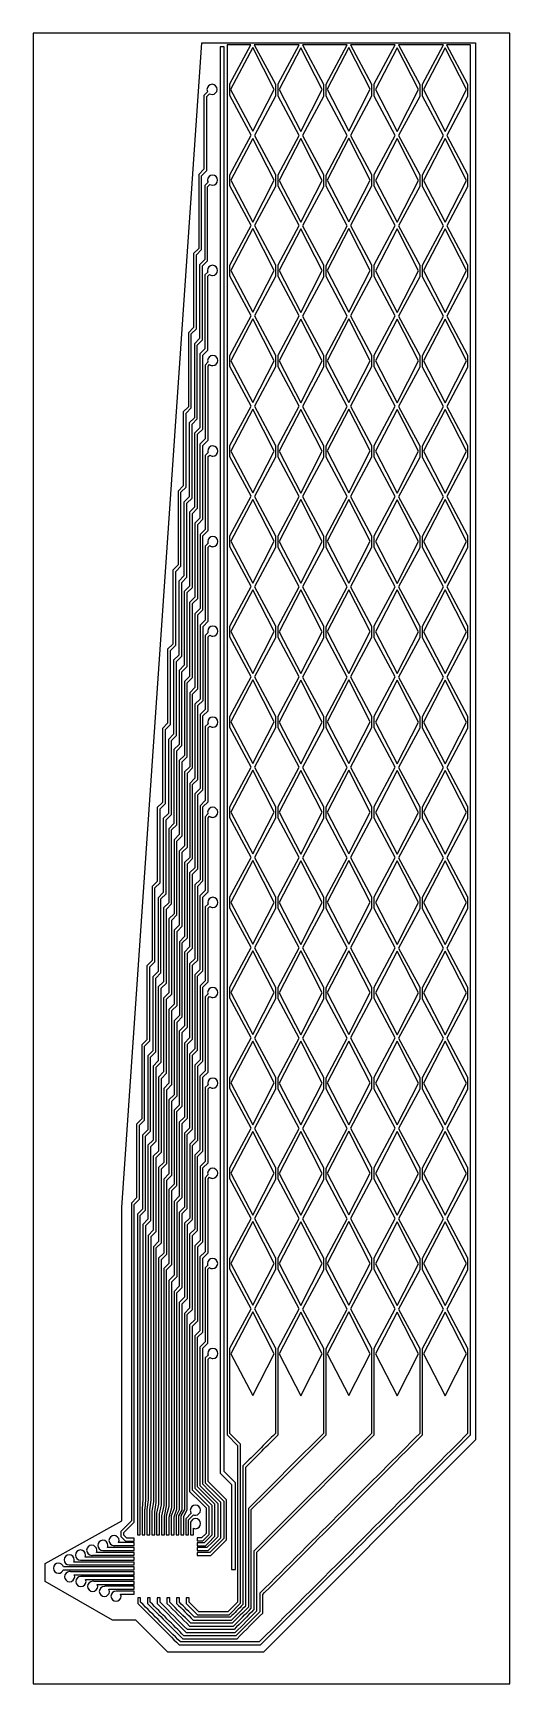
# Model space of a CAD drawing. Extents: x 1 to 14, y 33 to 78.
import ezdxf

# ---------------------------------------------------------------- set-up
doc = ezdxf.new("R2010")
doc.units = 0
doc.layers.add('Layer_1', color=7, linetype='CONTINUOUS')

msp = doc.modelspace()

# ---------------------------------------------------------------- linework, layer by layer
at = {"layer": 'Layer_1', "color": 7}
for points in [[(1.000023, 78.004808), (1.000023, 33.001999), (14.000868, 33.001999), (14.000868, 78.004808), (1.000023, 78.004808)], [(5.605543, 77.734088), (13.065517, 77.734088), (13.065517, 39.652685), (7.285647, 33.872815), (4.670602, 33.872815), (3.802931, 34.740486), (3.164415, 34.740486), (1.335278, 35.796566), (1.335278, 36.286597), (3.422146, 37.450419), (3.422146, 45.991906), (5.605543, 77.734088)], [(6.289863, 77.68555), (6.289863, 76.622496), (6.290956, 76.620445), (6.290956, 76.283412), (6.289863, 76.281361), (6.289863, 74.157304), (6.290956, 74.155253), (6.290956, 73.822869), (6.289863, 73.820818), (6.289863, 71.696897), (6.290956, 71.694847), (6.290956, 71.362189), (6.289863, 71.360139), (6.289863, 69.236081), (6.290956, 69.23403), (6.290956, 68.901509), (6.289863, 68.899459), (6.289863, 66.775401), (6.290956, 66.77335), (6.290956, 66.440966), (6.289863, 66.438915), (6.289863, 64.314858), (6.290956, 64.312807), (6.290956, 63.980286), (6.289863, 63.978098), (6.289863, 61.854041), (6.290956, 61.85199), (6.290956, 61.519606), (6.289863, 61.517556), (6.289863, 59.393498), (6.290956, 59.391447), (6.290956, 59.058926), (6.289863, 59.056876), (6.289863, 56.932818), (6.290956, 56.930767), (6.290956, 56.598657), (6.289863, 56.596606), (6.289863, 54.472549), (6.290956, 54.470498), (6.290956, 54.13784), (6.289863, 54.135789), (6.289863, 52.011732), (6.290956, 52.009544), (6.290956, 51.679758), (6.289863, 51.677707), (6.289863, 49.55365), (6.290956, 49.551462), (6.290956, 49.216481), (6.289863, 49.21443), (6.289863, 47.090372), (6.290956, 47.088184), (6.290956, 46.755664), (6.289863, 46.753613), (6.289863, 44.629556), (6.290956, 44.627368), (6.290956, 44.294984), (6.289863, 44.292933), (6.289863, 42.168876), (6.290956, 42.166688), (6.290956, 39.792693), (6.290956, 39.792009), (6.29164, 39.792009), (6.57822, 39.505429), (6.57822, 35.233524), (6.312559, 34.968), (5.519678, 34.968), (5.255795, 35.23202), (5.255795, 35.350562), (5.176356, 35.350562), (5.176356, 35.199069), (5.486727, 34.888698), (6.347698, 34.888698), (6.347698, 34.890749), (6.657522, 35.200572), (6.657522, 39.538381), (6.364926, 39.830977), (6.364926, 42.152058), (6.942325, 43.230836), (6.364926, 44.309477), (6.364926, 44.612601), (6.942325, 45.691379), (6.364926, 46.77002), (6.364926, 47.073281), (6.942325, 48.152059), (6.364926, 49.2307), (6.364926, 49.536422), (6.942325, 50.6152), (6.364926, 51.693841), (6.364926, 51.994368), (6.942325, 53.073145), (6.364926, 54.151787), (6.364926, 54.455184), (6.942325, 55.533962), (6.364926, 56.612603), (6.364926, 56.915727), (6.942325, 57.994505), (6.364926, 59.073146), (6.364926, 59.376407), (6.942325, 60.455185), (6.364926, 61.533826), (6.364926, 61.837087), (6.942325, 62.915865), (6.364926, 63.994506), (6.364926, 64.297767), (6.942325, 65.376545), (6.364926, 66.455186), (6.364926, 66.75831), (6.942325, 67.837088), (6.364926, 68.915729), (6.364926, 69.21899), (6.942325, 70.297768), (6.364926, 71.376409), (6.364926, 71.67967), (6.942325, 72.758448), (6.364926, 73.837089), (6.364926, 74.140213), (6.942325, 75.218991), (6.364926, 76.297632), (6.364926, 76.616206), (6.937266, 77.68555), (6.289863, 77.68555)], [(6.105418, 77.632637), (6.105418, 38.749055), (6.41278, 38.441691), (6.41278, 36.125669), (6.518607, 36.125669), (6.518607, 38.485581), (6.211244, 38.79308), (6.211244, 77.632637), (6.105418, 77.632637)], [(6.988949, 77.610077), (6.387076, 76.469635), (6.988949, 75.329193), (7.569903, 76.469635), (6.988949, 77.610077)], [(8.301393, 77.605154), (7.710185, 76.464713), (8.301393, 75.324134), (8.882347, 76.464713), (8.301393, 77.605154)], [(9.607959, 77.611307), (9.01675, 76.470865), (9.607959, 75.330423), (10.188913, 76.470865), (9.607959, 77.611307)], [(10.922318, 77.60365), (10.331109, 76.463209), (10.922318, 75.322767), (11.503272, 76.463209), (10.922318, 77.60365)], [(12.232712, 77.604881), (11.641366, 76.464439), (12.232712, 75.323997), (12.813666, 76.464439), (12.232712, 77.604881)], [(5.880501, 76.606362)], [(6.991273, 75.1334), (6.389263, 73.992958), (6.991273, 72.852516), (7.572227, 73.992958), (6.991273, 75.1334)], [(8.303581, 75.128341), (7.712372, 73.987899), (8.303581, 72.847457), (8.884535, 73.987899), (8.303581, 75.128341)], [(9.610147, 75.134767), (9.018938, 73.994325), (9.610147, 72.853883), (10.191237, 73.994325), (9.610147, 75.134767)], [(10.924642, 75.126837), (10.333434, 73.986395), (10.924642, 72.845953), (11.505596, 73.986395), (10.924642, 75.126837)], [(12.234899, 75.128204), (11.64369, 73.987762), (12.234899, 72.847184), (12.815853, 73.987762), (12.234899, 75.128204)], [(5.894584, 74.133924)], [(6.991273, 72.67272), (6.389263, 71.532278), (6.991273, 70.391836), (7.572227, 71.532278), (6.991273, 72.67272)], [(8.303581, 72.667661), (7.712372, 71.527219), (8.303581, 70.386777), (8.884535, 71.527219), (8.303581, 72.667661)], [(9.610147, 72.674224), (9.018938, 71.533782), (9.610147, 70.39334), (10.191237, 71.533782), (9.610147, 72.674224)], [(10.924642, 72.666157), (10.333434, 71.525715), (10.924642, 70.385274), (11.505596, 71.525715), (10.924642, 72.666157)], [(12.234899, 72.667524), (11.64369, 71.527082), (12.234899, 70.386504), (12.815853, 71.527082), (12.234899, 72.667524)], [(6.991273, 70.212177), (6.389263, 69.071735), (6.991273, 67.931293), (7.572227, 69.071735), (6.991273, 70.212177)], [(8.303581, 70.206981), (7.712372, 69.066539), (8.303581, 67.926097), (8.884535, 69.066539), (8.303581, 70.206981)], [(9.610147, 70.213544), (9.018938, 69.073102), (9.610147, 67.93266), (10.191237, 69.073102), (9.610147, 70.213544)], [(10.924642, 70.205477), (10.333434, 69.065035), (10.924642, 67.924593), (11.505596, 69.065035), (10.924642, 70.205477)], [(12.234899, 70.206844), (11.64369, 69.066402), (12.234899, 67.925824), (12.815853, 69.066402), (12.234899, 70.206844)], [(5.898139, 69.214068)], [(6.991273, 67.75136), (6.389263, 66.610918), (6.991273, 65.470476), (7.572227, 66.610918), (6.991273, 67.75136)], [(8.303581, 67.746301), (7.712372, 66.605859), (8.303581, 65.465418), (8.884535, 66.605859), (8.303581, 67.746301)], [(9.610147, 67.752727), (9.018938, 66.612285), (9.610147, 65.471844), (10.191237, 66.612285), (9.610147, 67.752727)], [(10.924642, 67.74466), (10.333434, 66.604219), (10.924642, 65.463777), (11.505596, 66.604219), (10.924642, 67.74466)], [(12.234899, 67.746165), (11.64369, 66.605722), (12.234899, 65.465144), (12.815853, 66.605722), (12.234899, 67.746165)], [(6.991273, 65.29068), (6.389263, 64.150238), (6.991273, 63.009796), (7.572227, 64.150238), (6.991273, 65.29068)], [(8.303581, 65.285621), (7.712372, 64.145179), (8.303581, 63.004738), (8.884535, 64.145179), (8.303581, 65.285621)], [(9.610147, 65.292048), (9.018938, 64.151606), (9.610147, 63.011163), (10.191237, 64.151606), (9.610147, 65.292048)], [(10.924642, 65.284117), (10.333434, 64.143675), (10.924642, 63.003233), (11.505596, 64.143675), (10.924642, 65.284117)], [(12.234899, 65.285485), (11.64369, 64.145043), (12.234899, 63.004464), (12.815853, 64.145043), (12.234899, 65.285485)], [(6.991273, 62.83), (6.389263, 61.689559), (6.991273, 60.549116), (7.572227, 61.689559), (6.991273, 62.83)], [(8.303581, 62.824941), (7.712372, 61.684499), (8.303581, 60.544058), (8.884535, 61.684499), (8.303581, 62.824941)], [(9.610147, 62.831367), (9.018938, 61.690926), (9.610147, 60.550484), (10.191237, 61.690926), (9.610147, 62.831367)], [(10.924642, 62.823437), (10.333434, 61.682996), (10.924642, 60.542554), (11.505596, 61.682996), (10.924642, 62.823437)], [(12.234899, 62.824805), (11.64369, 61.684363), (12.234899, 60.543784), (12.815853, 61.684363), (12.234899, 62.824805)], [(5.899917, 61.840916)], [(6.991273, 60.36932), (6.389263, 59.228879), (6.991273, 58.088437), (7.572227, 59.228879), (6.991273, 60.36932)], [(8.303581, 60.364262), (7.712372, 59.223819), (8.303581, 58.083378), (8.884535, 59.223819), (8.303581, 60.364262)], [(9.610147, 60.370824), (9.018938, 59.230382), (9.610147, 58.089941), (10.191237, 59.230382), (9.610147, 60.370824)], [(10.924642, 60.362757), (10.333434, 59.222316), (10.924642, 58.081874), (11.505596, 59.222316), (10.924642, 60.362757)], [(12.234899, 60.364124), (11.64369, 59.223683), (12.234899, 58.083104), (12.815853, 59.223683), (12.234899, 60.364124)], [(6.991273, 57.908777), (6.389263, 56.768335), (6.991273, 55.627893), (7.572227, 56.768335), (6.991273, 57.908777)], [(8.303581, 57.903718), (7.712372, 56.763276), (8.303581, 55.622835), (8.884535, 56.763276), (8.303581, 57.903718)], [(9.610147, 57.910145), (9.018938, 56.769703), (9.610147, 55.629261), (10.191237, 56.769703), (9.610147, 57.910145)], [(10.924642, 57.902215), (10.333434, 56.761772), (10.924642, 55.62133), (11.505596, 56.761772), (10.924642, 57.902215)], [(12.234899, 57.903582), (11.64369, 56.76314), (12.234899, 55.622561), (12.815853, 56.76314), (12.234899, 57.903582)], [(5.898002, 56.901781)], [(6.991273, 55.448098), (6.389263, 54.307656), (6.991273, 53.167213), (7.572227, 54.307656), (6.991273, 55.448098)], [(8.303581, 55.443038), (7.712372, 54.302596), (8.303581, 53.162155), (8.884535, 54.302596), (8.303581, 55.443038)], [(9.610147, 55.449465), (9.018938, 54.309023), (9.610147, 53.168581), (10.191237, 54.309023), (9.610147, 55.449465)], [(10.924642, 55.441398), (10.333434, 54.300956), (10.924642, 53.160514), (11.505596, 54.300956), (10.924642, 55.441398)], [(12.234899, 55.442765), (11.64369, 54.302323), (12.234899, 53.161745), (12.815853, 54.302323), (12.234899, 55.442765)], [(5.90101, 54.445613)], [(6.991273, 52.987144), (6.389263, 51.846702), (6.991273, 50.706261), (7.572227, 51.846702), (6.991273, 52.987144)], [(8.303581, 52.982085), (7.712372, 51.841643), (8.303581, 50.701201), (8.884535, 51.841643), (8.303581, 52.982085)], [(9.610147, 52.988511), (9.018938, 51.848069), (9.610147, 50.707628), (10.191237, 51.848069), (9.610147, 52.988511)], [(10.924642, 52.980581), (10.333434, 51.840139), (10.924642, 50.699698), (11.505596, 51.840139), (10.924642, 52.980581)], [(12.234899, 52.981948), (11.64369, 51.841506), (12.234899, 50.700928), (12.815853, 51.841506), (12.234899, 52.981948)], [(5.897729, 51.989309)], [(6.991273, 50.527831), (6.389263, 49.387389), (6.991273, 48.246948), (7.572227, 49.387389), (6.991273, 50.527831)], [(8.303581, 50.522772), (7.712372, 49.382331), (8.303581, 48.241889), (8.884535, 49.382331), (8.303581, 50.522772)], [(9.610147, 50.527831), (9.018938, 49.387389), (9.610147, 48.246948), (10.191237, 49.387389), (9.610147, 50.527831)], [(10.924642, 50.520038), (10.333434, 49.379596), (10.924642, 48.239154), (11.505596, 49.379596), (10.924642, 50.520038)], [(12.234899, 50.522636), (11.64369, 49.382194), (12.234899, 48.241616), (12.815853, 49.382194), (12.234899, 50.522636)], [(6.991273, 48.065921), (6.389263, 46.925479), (6.991273, 45.785037), (7.572227, 46.925479), (6.991273, 48.065921)], [(8.303581, 48.060862), (7.712372, 46.92042), (8.303581, 45.779978), (8.884535, 46.92042), (8.303581, 48.060862)], [(9.610147, 48.067288), (9.018938, 46.926847), (9.610147, 45.786405), (10.191237, 46.926847), (9.610147, 48.067288)], [(10.924642, 48.059495), (10.333434, 46.919053), (10.924642, 45.778611), (11.505596, 46.919053), (10.924642, 48.059495)], [(12.234899, 48.060725), (11.64369, 46.920284), (12.234899, 45.779705), (12.815853, 46.920284), (12.234899, 48.060725)], [(6.991273, 45.605378), (6.389263, 44.464936), (6.991273, 43.324494), (7.572227, 44.464936), (6.991273, 45.605378)], [(8.303581, 45.600456), (7.712372, 44.460014), (8.303581, 43.319572), (8.884535, 44.460014), (8.303581, 45.600456)], [(9.610147, 45.606745), (9.018938, 44.466303), (9.610147, 43.325861), (10.191237, 44.466303), (9.610147, 45.606745)], [(10.924642, 45.598952), (10.333434, 44.45851), (10.924642, 43.318068), (11.505596, 44.45851), (10.924642, 45.598952)], [(12.234899, 45.600319), (11.64369, 44.45974), (12.234899, 43.319162), (12.815853, 44.45974), (12.234899, 45.600319)], [(6.991273, 43.144971), (6.389263, 42.004529), (6.991273, 40.864088), (7.572227, 42.004529), (6.991273, 43.144971)], [(8.303581, 43.139912), (7.712372, 41.999471), (8.303581, 40.859029), (8.884535, 41.999471), (8.303581, 43.139912)], [(9.610147, 43.146202), (9.018938, 42.00576), (9.610147, 40.865319), (10.191237, 42.00576), (9.610147, 43.146202)], [(10.924642, 43.138409), (10.333434, 41.997966), (10.924642, 40.857525), (11.505596, 41.997966), (10.924642, 43.138409)], [(12.234899, 43.139776), (11.64369, 41.999334), (12.234899, 40.858755), (12.815853, 41.999334), (12.234899, 43.139776)], [(5.902514, 42.150418)], [(5.425336, 37.8807)], [(5.428754, 37.51181)], [(2.901488, 36.919371)], [(3.207757, 37.048441)], [(1.987604, 36.524366)], [(2.293873, 36.654257)], [(2.600278, 36.784148)], [(1.693914, 36.295895)], [(1.997175, 36.065236)], [(2.306315, 35.93343)], [(2.625846, 35.801489)], [(3.262448, 35.53241)]]:
    msp.add_lwpolyline(points, close=True, dxfattribs=at)
for points in [[(7.031061, 77.68555), (7.030514, 77.684866), (7.606135, 76.60937), (7.606135, 76.28519), (7.033248, 75.214752), (7.606135, 74.144315), (7.606135, 73.824647), (7.033248, 72.754209), (7.606135, 71.683772), (7.606135, 71.363966), (7.033248, 70.293529), (7.606135, 69.223092), (7.606135, 68.903287), (7.033248, 67.83285), (7.606135, 66.762412), (7.606135, 66.442744), (7.033248, 65.372306), (7.606135, 64.301868), (7.606135, 63.982063), (7.033248, 62.911626), (7.606135, 61.841189), (7.606135, 61.521521), (7.033248, 60.451083), (7.606135, 59.380646), (7.606135, 59.060841), (7.033248, 57.990403), (7.606135, 56.919966), (7.606135, 56.600161), (7.033248, 55.529723), (7.606135, 54.459286), (7.606135, 54.139344), (7.033248, 53.068907), (7.606135, 51.998469), (7.606135, 51.680169), (7.033248, 50.609731), (7.606135, 49.539293), (7.606135, 49.218258), (7.033248, 48.14782), (7.606135, 47.077383), (7.606135, 46.757715), (7.033248, 45.687277), (7.606135, 44.61684), (7.606135, 44.297035), (7.033248, 43.226597), (7.606135, 42.15616), (7.606135, 39.830566)], [(7.680242, 39.792693), (7.680242, 39.79283), (7.680242, 42.154656), (8.253949, 43.226597), (7.680242, 44.298539), (7.680242, 44.615336), (8.253949, 45.687277), (7.680242, 46.759219), (7.680242, 47.075879), (8.253949, 48.14782), (7.680242, 49.219762), (7.680242, 49.537789), (8.253949, 50.609731), (7.680242, 51.681672), (7.680242, 51.996966), (8.253949, 53.068907), (7.680242, 54.140848), (7.680242, 54.457782), (8.253949, 55.529723), (7.680242, 56.601665), (7.680242, 56.918462), (8.253949, 57.990403), (7.680242, 59.062345), (7.680242, 59.379142), (8.254086, 60.451083), (7.680378, 61.523025), (7.680378, 61.839685), (8.254086, 62.911626), (7.680378, 63.983568), (7.680378, 64.300365), (8.254086, 65.372306), (7.680378, 66.444248), (7.680378, 66.760908), (8.254086, 67.83285), (7.680378, 68.904791), (7.680378, 69.221588), (8.254086, 70.293529), (7.680378, 71.365471), (7.680378, 71.682268), (8.254086, 72.754209), (7.680378, 73.826151), (7.680378, 74.142811), (8.254086, 75.214752), (7.680378, 76.286694), (7.680378, 76.617984), (8.251351, 77.684866), (8.250805, 77.68555), (7.031061, 77.68555), (7.031061, 77.68555)], [(8.345966, 77.68555), (8.343095, 77.679807), (8.915709, 76.609917), (8.915709, 76.274525), (8.34583, 75.209693), (8.915709, 74.144862), (8.915709, 73.813982), (8.34583, 72.74915), (8.915709, 71.684319), (8.915709, 71.353302), (8.34583, 70.28847), (8.915709, 69.223638), (8.915709, 68.892622), (8.34583, 67.82779), (8.915709, 66.762959), (8.915709, 66.432079), (8.34583, 65.367247), (8.915709, 64.302416), (8.915709, 63.971399), (8.34583, 62.906567), (8.915709, 61.841736), (8.915709, 61.510856), (8.34583, 60.446025), (8.915709, 59.381193), (8.915709, 59.050176), (8.34583, 57.985345), (8.915709, 56.920513), (8.915709, 56.589496), (8.34583, 55.524664), (8.915709, 54.459833), (8.915709, 54.128816), (8.34583, 53.063984), (8.915709, 51.999153), (8.915709, 51.669504), (8.34583, 50.604672), (8.915709, 49.539977), (8.915709, 49.207593), (8.34583, 48.142762), (8.915709, 47.07793), (8.915709, 46.74705), (8.34583, 45.682219), (8.915709, 44.617387), (8.915709, 44.286371), (8.34583, 43.221539), (8.915709, 42.156707), (8.915709, 39.830704)], [(8.989679, 39.792693), (8.989679, 42.143991), (9.566394, 43.221539), (8.989679, 44.299086), (8.989679, 44.604671), (9.566394, 45.682219), (8.989679, 46.759766), (8.989679, 47.065214), (9.566394, 48.142762), (8.989679, 49.220309), (8.989679, 49.527262), (9.566394, 50.604672), (8.989679, 51.682219), (8.989679, 51.986438), (9.566394, 53.063984), (8.989679, 54.141532), (8.989679, 54.447117), (9.566394, 55.524664), (8.989679, 56.602212), (8.989679, 56.907797), (9.566394, 57.985345), (8.989679, 59.062891), (8.989679, 59.368477), (9.566394, 60.446025), (8.989679, 61.523571), (8.989679, 61.82902), (9.566394, 62.906567), (8.989679, 63.984115), (8.989679, 64.2897), (9.566394, 65.367247), (8.989679, 66.444794), (8.989679, 66.750243), (9.566394, 67.82779), (8.989679, 68.905338), (8.989679, 69.210923), (9.566394, 70.28847), (8.989679, 71.366018), (8.989679, 71.671603), (9.566394, 72.74915), (8.989679, 73.826697), (8.989679, 74.132146), (9.566394, 75.209693), (8.989679, 76.287241), (8.989679, 76.607319), (9.563659, 77.679807), (9.560652, 77.68555), (8.345966, 77.68555), (8.345966, 77.68555)], [(9.649797, 77.68555), (10.226102, 76.60896), (10.226102, 76.287924), (9.652395, 75.215846), (10.226102, 74.143905), (10.226102, 73.827381), (9.652395, 72.755303), (10.226102, 71.683361), (10.226102, 71.366701), (9.652395, 70.294623), (10.226102, 69.222681), (10.226102, 68.906022), (9.652395, 67.833943), (10.226102, 66.762002), (10.226102, 66.445478), (9.652395, 65.3734), (10.226102, 64.301458), (10.226102, 63.984799), (9.652395, 62.91272), (10.226102, 61.840778), (10.226102, 61.524255), (9.652395, 60.452177), (10.226102, 59.380236), (10.226102, 59.063575), (9.652395, 57.991497), (10.226102, 56.919556), (10.226102, 56.602896), (9.652395, 55.530818), (10.226102, 54.458876), (10.226102, 54.142216), (9.652395, 53.070137), (10.226102, 51.998196), (10.226102, 51.684407), (9.652395, 50.612329), (10.226102, 49.540387), (10.226102, 49.221129), (9.652395, 48.149051), (10.226102, 47.07711), (10.226102, 46.760449), (9.652395, 45.688371), (10.226102, 44.61643), (10.226102, 44.299907), (9.652395, 43.227828), (10.226102, 42.155886), (10.226102, 39.830704)], [(10.300072, 39.792693), (10.300072, 42.157391), (10.873096, 43.227828), (10.300072, 44.298402), (10.300072, 44.617933), (10.873096, 45.688371), (10.300072, 46.758946), (10.300072, 47.078613), (10.873096, 48.149051), (10.300072, 49.219625), (10.300072, 49.541891), (10.873096, 50.612329), (10.300072, 51.682903), (10.300072, 51.9997), (10.873096, 53.070137), (10.300072, 54.140711), (10.300072, 54.46038), (10.873096, 55.530818), (10.300072, 56.601391), (10.300072, 56.92106), (10.873096, 57.991497), (10.300072, 59.062072), (10.300072, 59.381739), (10.873096, 60.452177), (10.300072, 61.522751), (10.300072, 61.842283), (10.873096, 62.91272), (10.300072, 63.983294), (10.300072, 64.302963), (10.873096, 65.3734), (10.300072, 66.443974), (10.300072, 66.763506), (10.873096, 67.833943), (10.300072, 68.904517), (10.300072, 69.224186), (10.873096, 70.294623), (10.300072, 71.365197), (10.300072, 71.684865), (10.873096, 72.755303), (10.300072, 73.825877), (10.300072, 74.145409), (10.873096, 75.215846), (10.300072, 76.28642), (10.300072, 76.620718), (10.869951, 77.68555), (9.649797, 77.68555), (9.649797, 77.68555)], [(10.967848, 77.68555), (10.963746, 77.67844), (11.539504, 76.60267), (11.539504, 76.2789), (10.966481, 75.208189), (11.539504, 74.137478), (11.539504, 73.818357), (10.966481, 72.747646), (11.539504, 71.676935), (11.539504, 71.357677), (10.966481, 70.286966), (11.539504, 69.216256), (11.539504, 68.896997), (10.966481, 67.826287), (11.539504, 66.755576), (11.539504, 66.436454), (10.966481, 65.365743), (11.539504, 64.295033), (11.539504, 63.975911), (10.966481, 62.9052), (11.539504, 61.834489), (11.539504, 61.515368), (10.966481, 60.444657), (11.539504, 59.373946), (11.539504, 59.054688), (10.966481, 57.983977), (11.539504, 56.913266), (11.539504, 56.594008), (10.966481, 55.523297), (11.539504, 54.452586), (11.539504, 54.133191), (10.966481, 53.062481), (11.539504, 51.99177), (11.539504, 51.672648), (10.966481, 50.601937), (11.539504, 49.531227), (11.539504, 49.212105), (10.966481, 48.141395), (11.539504, 47.070683), (11.539504, 46.751426), (10.966481, 45.680714), (11.539504, 44.610003), (11.539504, 44.290882), (10.966481, 43.220172), (11.539504, 42.14946), (11.539504, 39.83084)], [(11.613884, 39.792693), (11.613884, 42.148367), (12.187454, 43.220034), (11.613884, 44.291703), (11.613884, 44.60891), (12.187454, 45.680578), (11.613884, 46.752245), (11.613884, 47.06959), (12.187454, 48.141258), (11.613884, 49.212926), (11.613884, 49.530133), (12.187454, 50.601801), (11.613884, 51.673469), (11.613884, 51.990676), (12.187454, 53.062344), (11.613884, 54.134012), (11.613884, 54.451493), (12.187454, 55.52316), (11.613884, 56.594828), (11.613884, 56.912173), (12.187454, 57.98384), (11.613884, 59.055508), (11.613884, 59.372852), (12.187454, 60.44452), (11.613884, 61.516189), (11.613884, 61.833396), (12.187454, 62.905063), (11.613884, 63.976731), (11.613884, 64.294076), (12.187454, 65.365743), (11.613884, 66.437411), (11.613884, 66.754618), (12.187454, 67.826287), (11.613884, 68.897954), (11.613884, 69.215298), (12.187454, 70.286966), (11.613884, 71.358634), (11.613884, 71.675978), (12.187454, 72.747646), (11.613884, 73.819314), (11.613884, 74.136521), (12.187454, 75.208189), (11.613884, 76.279857), (11.613884, 76.611831), (12.18472, 77.67844), (12.180892, 77.68555), (10.967848, 77.68555), (10.967848, 77.68555)], [(12.277421, 77.68555), (12.274277, 77.679671), (12.846207, 76.611011), (12.846207, 76.273021), (12.277011, 75.20942), (12.846207, 74.145819), (12.846207, 73.812478), (12.277011, 72.748877), (12.846207, 71.685276), (12.846207, 71.351798), (12.277011, 70.288197), (12.846207, 69.224596), (12.846207, 68.891118), (12.277011, 67.827517), (12.846207, 66.763916), (12.846207, 66.430575), (12.277011, 65.366974), (12.846207, 64.303373), (12.846207, 63.969895), (12.277011, 62.906294), (12.846207, 61.842693), (12.846207, 61.509352), (12.277011, 60.445751), (12.846207, 59.38215), (12.846207, 59.048672), (12.277011, 57.985071), (12.846207, 56.92147), (12.846207, 56.587992), (12.277011, 55.524391), (12.846207, 54.46079), (12.846207, 54.127312), (12.277011, 53.063711), (12.846207, 52.00011), (12.846207, 51.668), (12.277011, 50.604535), (12.846207, 49.540934), (12.846207, 49.206089), (12.277011, 48.142488), (12.846207, 47.078887), (12.846207, 46.745546), (12.277011, 45.681945), (12.846207, 44.618344), (12.846207, 44.284866), (12.277011, 43.221265), (12.846207, 42.157664), (12.846207, 39.825508), (12.55908, 39.538381)], [(12.615138, 39.482186), (12.925508, 39.792693), (12.925508, 40.153653), (12.925508, 42.152058), (12.925508, 44.290472), (12.925508, 44.612738), (12.925508, 46.751152), (12.925508, 47.073281), (12.925508, 49.211695), (12.925508, 49.535328), (12.925508, 51.673606), (12.925508, 51.994504), (12.925508, 54.132918), (12.925508, 54.455184), (12.925508, 56.593598), (12.925508, 56.915864), (12.925508, 59.054278), (12.925508, 59.376544), (12.925508, 61.514958), (12.925508, 61.837087), (12.925508, 63.975501), (12.925508, 64.297767), (12.925508, 66.436181), (12.925508, 66.75831), (12.925508, 68.896724), (12.925508, 69.21899), (12.925508, 71.357404), (12.925508, 71.67967), (12.925508, 73.818084), (12.925508, 74.140213), (12.925508, 76.278627), (12.925508, 76.615659), (12.925508, 77.68555), (12.277421, 77.68555), (12.277421, 77.68555)], [(5.757994, 76.404416), (5.658593, 76.305015), (5.658593, 74.289382), (5.517217, 74.148143), (5.517217, 72.13251), (5.375978, 71.991134), (5.375978, 69.975638), (5.234602, 69.834262), (5.234602, 67.818767), (5.093363, 67.67739), (5.093363, 65.661895), (4.951987, 65.520519), (4.951987, 63.505022), (4.810747, 63.363646), (4.810747, 61.348014), (4.669371, 61.206774), (4.669371, 59.191141), (4.528132, 59.049903), (4.528132, 57.03427), (4.386756, 56.893031), (4.386756, 54.877398), (4.245517, 54.736158), (4.24538, 54.736158), (4.24538, 52.720389), (4.104141, 52.579287), (4.104141, 50.563654), (3.962902, 50.422278), (3.962902, 48.406782), (3.821526, 48.265406), (3.821526, 46.24991), (3.68015, 46.108534), (3.68015, 37.448641), (3.393023, 37.161651), (3.393023, 37.019592), (3.397945, 37.019592), (3.397398, 37.019045), (3.52182, 36.894623), (3.75453, 36.894623), (3.75453, 36.974062), (3.55313, 36.974062), (3.472461, 37.05473), (3.472461, 37.128837), (3.759589, 37.415964), (3.759589, 46.075719), (3.900964, 46.216959), (3.900964, 48.232728), (4.042204, 48.373831), (4.042204, 50.389464), (4.18358, 50.530702), (4.18358, 52.546472), (4.324819, 52.687711), (4.324819, 54.703207), (4.466195, 54.844583), (4.466195, 56.86008), (4.607434, 57.001455), (4.607434, 59.016951), (4.74881, 59.158328), (4.74881, 61.173823), (4.890049, 61.315199), (4.890049, 63.330832), (5.031425, 63.472071), (5.031425, 65.487704), (5.172664, 65.628944), (5.172664, 67.644576), (5.31404, 67.785815), (5.31404, 69.801448), (5.45528, 69.942687), (5.45528, 71.95832), (5.596656, 72.099559), (5.596656, 74.115192), (5.737895, 74.256568), (5.737895, 76.272064), (5.813368, 76.347537)], [(5.770026, 73.936626), (5.680469, 73.84707), (5.680469, 71.831574), (5.539093, 71.690198), (5.539093, 69.674702), (5.397854, 69.533326), (5.397854, 67.51783), (5.256478, 67.376454), (5.256478, 65.360821), (5.115239, 65.219582), (5.115239, 63.203949), (4.973863, 63.06271), (4.973863, 61.047077), (4.832624, 60.905838), (4.832624, 58.890205), (4.691248, 58.748966), (4.691248, 56.733333), (4.550009, 56.591957), (4.550009, 54.576461), (4.408633, 54.435085), (4.408633, 52.41959), (4.267393, 52.278213), (4.267257, 52.278213), (4.267257, 50.262581), (4.126017, 50.121341), (4.126017, 48.105845), (3.984778, 47.964469), (3.984778, 45.948974), (3.843402, 45.807597), (3.843402, 37.071275), (3.922841, 37.071275), (3.922841, 45.774646), (4.06408, 45.916022), (4.06408, 47.931655), (4.205456, 48.072894), (4.205456, 50.088527), (4.346695, 50.229766), (4.346695, 52.245399), (4.488071, 52.386638), (4.488071, 54.402271), (4.62931, 54.54351), (4.62931, 56.559143), (4.770686, 56.700519), (4.770686, 58.716015), (4.911926, 58.857391), (4.911926, 60.872887), (5.053302, 61.014262), (5.053302, 63.029759), (5.194541, 63.171135), (5.194541, 65.186631), (5.335917, 65.328007), (5.335917, 67.343502), (5.477156, 67.484878), (5.477156, 69.500511), (5.618532, 69.64175), (5.618532, 71.657383), (5.759771, 71.798623), (5.759771, 73.814255), (5.823349, 73.877697)], [(5.894584, 71.672287), (5.894447, 71.672287), (5.894447, 71.672287)], [(5.763873, 71.489209), (5.687442, 71.412778), (5.687442, 69.397009), (5.546203, 69.255906), (5.546203, 67.240273), (5.404964, 67.098897), (5.404964, 65.083402), (5.263588, 64.942026), (5.263588, 62.92653), (5.122349, 62.785154), (5.122349, 60.769657), (4.980973, 60.628282), (4.980973, 58.612786), (4.839734, 58.47141), (4.839734, 56.455914), (4.698358, 56.314538), (4.698358, 54.298905), (4.557118, 54.157666), (4.557118, 52.142033), (4.415742, 52.000793), (4.415742, 49.985161), (4.274503, 49.843922), (4.274503, 47.828289), (4.133127, 47.68705), (4.133127, 45.671417), (3.991888, 45.530041), (3.991888, 38.041764), (3.990931, 38.041901), (3.972199, 37.778974), (3.972199, 37.071821), (4.051638, 37.071821), (4.051638, 37.137997), (4.051638, 37.766259), (4.052595, 37.766122), (4.071327, 38.029049), (4.071327, 45.497227), (4.212703, 45.638466), (4.212703, 45.638602), (4.212703, 47.654099), (4.353942, 47.795475), (4.353942, 49.81097), (4.495318, 49.952347), (4.495318, 51.967842), (4.636557, 52.109218), (4.636557, 54.124715), (4.777933, 54.26609), (4.777933, 56.281586), (4.919172, 56.422963), (4.919172, 58.438595), (5.060548, 58.579834), (5.060548, 60.595467), (5.201787, 60.736706), (5.201787, 62.752339), (5.343163, 62.893579), (5.343163, 64.909211), (5.484402, 65.05045), (5.484402, 67.066083), (5.625778, 67.207322), (5.625778, 69.222955), (5.767018, 69.364331), (5.767018, 71.379964), (5.811181, 71.424127)], [(5.767565, 69.03099), (5.691134, 68.95456), (5.691134, 66.939064), (5.549895, 66.797688), (5.549895, 64.782191), (5.408519, 64.640815), (5.408519, 62.62532), (5.26728, 62.483943), (5.26728, 60.468448), (5.125904, 60.327072), (5.125904, 58.311575), (4.984664, 58.1702), (4.984664, 56.154567), (4.843289, 56.013327), (4.843289, 53.997695), (4.702049, 53.856456), (4.702049, 51.840823), (4.560673, 51.699584), (4.560673, 49.683951), (4.419434, 49.542711), (4.419434, 47.527079), (4.278058, 47.385703), (4.278058, 45.370207), (4.136819, 45.228831), (4.136819, 38.022076), (4.104415, 37.755458), (4.104415, 37.071821), (4.183853, 37.071821), (4.183853, 37.137997), (4.183853, 37.746844), (4.216121, 38.012094), (4.216121, 45.196017), (4.357497, 45.337255), (4.357497, 47.352888), (4.498736, 47.494128), (4.498736, 49.50976), (4.640112, 49.651136), (4.640112, 51.666633), (4.781351, 51.808008), (4.781351, 53.823504), (4.922727, 53.964881), (4.922727, 55.980376), (5.063966, 56.121752), (5.063966, 58.137249), (5.205342, 58.278624), (5.205342, 60.294257), (5.346581, 60.435497), (5.346581, 62.451129), (5.487957, 62.592368), (5.487957, 64.608001), (5.629197, 64.74924), (5.629197, 66.764873), (5.770573, 66.906112), (5.770573, 68.921745), (5.814735, 68.965908)], [(5.901147, 66.749286), (5.901147, 66.749423), (5.901147, 66.749423)], [(5.770573, 66.566345), (5.694142, 66.489914), (5.694142, 64.474282), (5.552903, 64.332906), (5.552903, 62.317273), (5.411527, 62.176034), (5.411527, 60.160401), (5.270288, 60.019162), (5.270288, 58.003529), (5.128912, 57.86229), (5.128912, 55.846657), (4.987672, 55.705418), (4.987672, 53.689785), (4.846297, 53.548546), (4.846297, 51.532913), (4.705057, 51.391537), (4.705057, 49.376041), (4.563681, 49.234665), (4.563681, 47.219169), (4.422442, 47.077794), (4.422442, 45.062297), (4.281066, 44.920921), (4.281066, 37.965197), (4.279836, 37.965471), (4.236767, 37.713756), (4.236767, 37.071685), (4.316205, 37.071685), (4.316205, 37.137861), (4.316205, 37.693657), (4.317436, 37.693384), (4.360505, 37.945098), (4.360505, 44.888107), (4.501744, 45.029346), (4.501744, 47.044979), (4.64312, 47.186218), (4.64312, 49.201851), (4.784359, 49.34309), (4.784359, 51.358723), (4.925735, 51.499962), (4.925735, 53.515595), (5.066974, 53.656971), (5.066974, 55.672466), (5.20835, 55.813842), (5.20835, 57.829339), (5.349589, 57.970715), (5.349589, 59.986211), (5.490965, 60.127587), (5.490965, 62.143082), (5.632205, 62.284458), (5.632205, 64.300091), (5.773581, 64.44133), (5.773581, 66.456963), (5.817743, 66.501126)], [(5.771666, 64.096368), (5.695236, 64.019937), (5.695236, 62.004304), (5.553997, 61.863065), (5.553997, 59.847569), (5.412621, 59.706193), (5.412621, 57.690423), (5.271381, 57.549321), (5.271381, 55.533688), (5.130005, 55.392449), (5.130005, 53.376816), (4.988766, 53.235578), (4.988766, 51.219945), (4.84739, 51.078705), (4.84739, 49.063073), (4.706151, 48.921833), (4.706151, 46.9062), (4.564775, 46.764824), (4.564775, 44.749329), (4.423536, 44.607953), (4.423536, 37.903533), (4.368982, 37.654416), (4.368982, 37.071685), (4.44842, 37.071685), (4.44842, 37.137861), (4.44842, 37.638419), (4.502838, 37.887536), (4.502838, 44.575001), (4.644214, 44.716241), (4.644214, 46.731873), (4.785453, 46.873113), (4.785453, 48.888746), (4.926829, 49.030121), (4.926829, 51.045617), (5.068068, 51.186993), (5.068068, 53.202489), (5.209444, 53.343865), (5.209444, 55.359362), (5.350683, 55.500737), (5.350683, 57.516233), (5.492059, 57.65761), (5.492059, 59.673105), (5.633298, 59.814481), (5.633298, 61.830114), (5.774674, 61.971353), (5.774674, 63.986986), (5.818837, 64.031149)], [(5.902241, 64.279309), (5.902241, 64.279445), (5.902241, 64.279445)], [(5.769342, 61.657837), (5.692912, 61.581407), (5.692912, 59.565775), (5.551672, 59.424535), (5.551672, 57.408902), (5.410433, 57.267663), (5.410433, 55.25203), (5.269057, 55.110792), (5.269057, 53.095159), (5.127818, 52.953919), (5.127818, 50.938286), (4.986442, 50.797047), (4.986442, 48.781414), (4.845203, 48.640176), (4.845203, 48.640038), (4.845203, 46.624543), (4.703827, 46.483167), (4.703827, 44.467671), (4.562587, 44.326295), (4.562587, 37.868394), (4.501334, 37.588787), (4.501334, 37.071685), (4.580772, 37.071685), (4.580772, 37.137861), (4.580772, 37.576755), (4.641889, 37.855815), (4.641889, 44.29348), (4.783265, 44.43472), (4.783265, 46.450352), (4.924504, 46.591591), (4.924504, 48.607224), (5.06588, 48.7486), (5.06588, 50.764096), (5.20712, 50.905472), (5.20712, 52.920968), (5.348496, 53.062344), (5.348496, 55.07784), (5.489735, 55.219216), (5.489735, 57.234712), (5.631111, 57.376088), (5.631111, 59.391584), (5.77235, 59.53296), (5.77235, 61.548593), (5.816513, 61.592756)], [(5.769752, 59.175145), (5.693322, 59.098714), (5.693322, 57.083081), (5.552082, 56.941843), (5.552082, 54.92621), (5.410707, 54.78497), (5.410707, 52.769337), (5.269467, 52.628098), (5.269467, 50.612465), (5.128091, 50.471226), (5.128091, 48.455594), (4.986852, 48.314354), (4.986852, 48.314217), (4.986852, 46.298722), (4.845476, 46.157346), (4.845476, 44.141849), (4.704237, 44.000474), (4.704237, 37.836263), (4.633549, 37.576345), (4.633549, 37.071685), (4.712987, 37.071685), (4.712987, 37.137861), (4.712987, 37.548453), (4.783539, 37.808371), (4.783539, 43.967522), (4.924915, 44.108762), (4.924915, 46.124395), (5.066154, 46.265633), (5.066154, 48.281266), (5.20753, 48.422642), (5.20753, 50.438138), (5.348769, 50.579514), (5.348769, 52.595011), (5.490145, 52.736386), (5.490145, 54.751882), (5.631384, 54.893258), (5.631384, 56.908754), (5.77276, 57.05013), (5.77276, 59.065763), (5.816923, 59.109926)], [(5.900327, 59.358086), (5.900327, 59.358222), (5.900327, 59.358222)], [(5.767428, 56.718704), (5.690997, 56.642273), (5.690997, 54.626777), (5.549758, 54.485401), (5.549758, 52.469905), (5.408382, 52.328529), (5.408382, 50.313033), (5.267143, 50.171657), (5.267143, 48.156024), (5.125767, 48.014785), (5.125767, 45.999152), (4.984528, 45.857913), (4.984528, 43.842281), (4.843152, 43.701041), (4.843152, 37.788683), (4.765901, 37.582771), (4.765901, 37.071685), (4.845339, 37.071685), (4.845339, 37.137861), (4.845339, 37.559938), (4.92259, 37.765712), (4.92259, 43.668089), (5.06383, 43.809466), (5.06383, 45.824962), (5.205205, 45.966337), (5.205205, 47.981834), (5.346445, 48.12321), (5.346445, 50.138843), (5.487821, 50.280082), (5.487821, 52.295714), (5.62906, 52.436953), (5.62906, 54.452586), (5.770436, 54.593826), (5.770436, 56.609458), (5.814599, 56.653621)], [(5.770436, 54.262536), (5.694005, 54.186105), (5.694005, 52.170609), (5.552766, 52.029233), (5.552766, 50.013737), (5.41139, 49.872361), (5.41139, 47.856865), (5.270151, 47.715489), (5.270151, 45.699993), (5.128775, 45.558617), (5.128775, 43.542985), (4.987536, 43.401745), (4.987536, 37.747117), (4.898526, 37.585095), (4.898253, 37.585095), (4.898253, 37.071685), (4.977691, 37.071685), (4.977691, 37.137861), (4.977691, 37.581404), (5.066838, 37.743562), (5.066838, 43.368794), (5.208214, 43.510169), (5.208214, 45.525666), (5.349453, 45.667042), (5.349453, 47.682674), (5.490829, 47.823914), (5.490829, 49.839547), (5.632068, 49.980786), (5.632068, 51.996418), (5.773444, 52.137658), (5.773444, 54.15329), (5.817607, 54.197453)], [(5.767154, 51.806231), (5.690724, 51.7298), (5.690724, 49.714168), (5.549485, 49.572928), (5.549485, 47.557433), (5.408245, 47.416057), (5.408245, 45.40056), (5.266869, 45.259184), (5.266869, 43.243688), (5.12563, 43.102312), (5.12563, 37.757508), (5.030468, 37.58865), (5.030468, 37.071548), (5.109907, 37.071548), (5.109907, 37.137724), (5.109907, 37.577029), (5.204932, 37.745887), (5.204932, 43.069498), (5.346308, 43.210737), (5.346308, 45.22637), (5.487547, 45.367609), (5.487547, 47.383242), (5.628923, 47.524481), (5.628923, 49.540114), (5.770162, 49.681353), (5.770162, 49.68149), (5.770162, 51.696986), (5.814325, 51.741149)], [(5.9006, 49.520152), (5.900463, 49.520152), (5.900463, 49.520152)], [(5.770026, 49.337074), (5.693595, 49.260644), (5.693595, 47.245147), (5.552356, 47.103771), (5.552356, 45.088275), (5.41098, 44.946899), (5.41098, 42.931404), (5.269741, 42.790028), (5.269741, 38.248769), (5.580112, 37.938399), (5.580248, 37.938535), (5.717522, 37.801261), (5.717522, 37.10655), (5.593784, 36.982675), (5.473601, 36.982675), (5.473601, 36.903237), (5.624958, 36.903237), (5.796961, 37.07524), (5.796961, 37.829837), (5.796414, 37.829837), (5.798738, 37.832298), (5.488368, 38.142669), (5.488094, 38.142396), (5.348906, 38.281584), (5.348906, 42.757076), (5.490282, 42.898452), (5.490282, 44.914085), (5.631521, 45.055324), (5.631521, 47.070957), (5.772897, 47.212196), (5.772897, 49.227829), (5.81706, 49.271992)], [(5.766607, 46.878035), (5.690177, 46.801741), (5.690177, 44.785971), (5.548938, 44.644733), (5.548938, 42.629236), (5.407698, 42.48786), (5.407698, 38.342565), (5.406878, 38.341744), (5.590093, 38.158666), (5.589956, 38.158529), (5.876263, 37.872086), (5.876263, 37.061293), (5.728324, 36.913491), (5.728871, 36.913081), (5.666386, 36.850597), (5.473601, 36.850597), (5.473601, 36.771158), (5.697697, 36.771158), (5.8697, 36.943025), (5.869153, 36.943435), (5.955701, 37.029983), (5.955701, 37.90326), (5.956522, 37.90408), (5.955701, 37.9049), (5.955701, 37.906267), (5.954334, 37.906267), (5.773307, 38.087158), (5.773444, 38.087294), (5.487, 38.373875), (5.487, 42.454909), (5.628376, 42.596148), (5.628376, 44.611781), (5.769615, 44.753157), (5.769615, 46.76879), (5.813778, 46.812816)], [(5.897182, 47.061112), (5.897182, 47.061249), (5.897182, 47.061249)], [(5.894994, 44.60098), (5.894858, 44.60098), (5.894858, 44.60098)], [(5.76442, 44.417902), (5.687989, 44.341471), (5.687989, 42.325839), (5.54675, 42.184462), (5.54675, 38.414073), (5.748286, 38.212674), (5.857258, 38.103702), (6.037601, 37.923358), (6.037601, 37.013849), (5.889799, 36.865911), (5.74186, 36.718108), (5.473601, 36.718108), (5.473601, 36.638669), (5.77317, 36.638669), (5.945173, 36.810536), (6.117039, 36.982538), (6.117039, 37.958224), (6.114578, 37.958224), (6.114715, 37.95836), (5.804344, 38.268868), (5.804207, 38.268732), (5.625915, 38.446887), (5.625915, 42.151648), (5.767291, 42.292887), (5.767291, 42.293024), (5.767291, 44.30852), (5.811454, 44.352819)], [(5.772077, 41.967067), (5.695646, 41.890772), (5.695646, 39.842325), (5.695646, 38.485171), (5.696877, 38.485171), (5.696603, 38.484897), (6.006974, 38.17439), (6.197435, 37.983929), (6.197435, 36.964491), (6.110476, 36.877532), (6.11034, 36.877668), (5.938474, 36.705803), (5.818154, 36.585483), (5.473464, 36.585483), (5.473464, 36.506044), (5.847823, 36.506044), (5.848644, 36.50536), (5.993848, 36.650565), (6.104734, 36.761451), (6.104871, 36.761314), (6.276737, 36.933317), (6.276737, 38.015239), (6.277831, 38.016197), (6.276737, 38.01729), (6.276737, 38.017837), (6.27619, 38.017837), (6.063032, 38.230858), (5.774948, 38.518943), (5.774948, 39.842462), (5.774948, 41.858095), (5.819111, 41.902258)], [(5.902514, 42.150418), (5.902651, 42.150281)], [(6.720553, 38.944984), (6.720553, 35.16598)], [(6.799855, 35.133029), (6.799855, 38.912033)], [(5.314861, 37.659612), (5.16282, 37.507571), (5.16282, 37.071548), (5.242259, 37.071548), (5.242259, 37.137724), (5.242259, 37.476261), (5.378576, 37.612578)], [(5.296129, 37.412546), (5.295035, 37.412546), (5.295035, 37.408034)], [(6.869859, 37.785401), (6.87109, 37.784034), (6.87109, 35.098027)], [(6.950528, 35.065213), (6.949571, 35.066306), (6.950528, 35.066306), (6.950528, 37.753953)], [(5.295035, 37.339123), (5.295035, 37.071548), (5.374474, 37.071548), (5.374474, 37.137724), (5.374474, 37.246422)], [(2.305768, 36.378477), (3.75453, 36.378477), (3.75453, 36.444654), (3.75453, 36.45778), (2.418978, 36.45778)], [(2.627897, 36.51083), (3.75453, 36.51083), (3.75453, 36.577005), (3.75453, 36.590131), (2.726478, 36.590131)], [(2.916802, 36.644139), (2.916802, 36.643045), (3.75453, 36.643045), (3.75453, 36.709221), (3.75453, 36.722346), (3.02632, 36.722346)], [(3.23688, 36.775397), (3.75453, 36.775397), (3.75453, 36.841573), (3.75453, 36.854699), (3.33423, 36.854699)], [(7.029557, 36.635388), (7.022037, 36.635388), (7.022037, 35.029116)], [(7.101339, 34.996165), (7.101339, 34.996302), (7.101339, 36.594917)], [(1.824898, 36.113911), (3.75453, 36.113911), (3.75453, 36.180086), (3.75453, 36.193212), (1.827359, 36.193212)], [(1.985416, 36.248177), (1.985416, 36.246262), (3.75453, 36.246262), (3.75453, 36.312302), (3.75453, 36.325565), (2.111615, 36.325565)], [(2.123921, 35.981696), (3.75453, 35.981696), (3.75453, 36.047735), (3.75453, 36.060997), (2.030399, 36.060997)], [(2.433334, 35.849343), (3.75453, 35.849343), (3.75453, 35.915519), (3.75453, 35.928645), (2.341864, 35.928645)], [(2.753003, 35.716992), (3.75453, 35.716992), (3.75453, 35.783167), (3.75453, 35.796293), (2.663036, 35.796293)], [(2.956179, 35.664078), (2.956179, 35.663121)], [(3.069936, 35.584776), (3.75453, 35.584776), (3.75453, 35.650952), (3.75453, 35.664078), (2.956179, 35.664078), (2.956179, 35.664078)], [(3.262448, 35.53241), (3.262448, 35.532273)], [(3.38769, 35.452288), (3.75453, 35.452288), (3.75453, 35.518464), (3.75453, 35.531589), (3.276258, 35.531589)], [(3.932959, 35.23202), (3.932959, 35.350562), (3.85352, 35.350562), (3.85352, 35.199069)], [(4.197389, 35.23202), (4.197389, 35.350562), (4.117951, 35.350562), (4.117951, 35.199069)], [(4.46223, 35.23202), (4.46223, 35.350562), (4.382791, 35.350562), (4.382791, 35.198932)], [(4.72666, 35.23202), (4.72666, 35.350562), (4.647222, 35.350562), (4.647222, 35.199069)], [(4.991227, 35.23202), (4.991227, 35.350562), (4.911789, 35.350562), (4.911789, 35.199069)], [(7.181871, 35.474301), (7.183785, 35.472387), (7.182692, 35.472387), (7.182692, 34.969504)], [(7.262266, 34.936826), (7.262266, 35.442169), (7.312992, 35.492895), (7.313676, 35.492075)], [(6.430145, 34.657629), (5.300915, 34.657629)], [(5.367637, 34.74281), (6.410046, 34.74281)], [(6.377231, 34.822249), (5.400452, 34.822249)], [(5.082698, 34.234458), (5.084612, 34.236373), (5.084612, 34.234732), (6.560993, 34.234732), (6.560993, 34.235825)], [(6.526948, 34.31417), (5.115376, 34.31417)], [(5.174852, 34.408238), (6.51054, 34.408238), (6.512591, 34.406188)], [(6.481964, 34.487813), (5.207803, 34.487813)], [(5.2681, 34.578327), (6.463643, 34.578327), (6.463643, 34.579011), (6.46378, 34.578874)], [(4.98275, 34.068471), (7.199099, 34.068471)], [(7.166284, 34.147773), (5.015565, 34.147773)]]:
    msp.add_lwpolyline(points, dxfattribs=at)
for points in [[(5.880501, 76.606362), (5.804201, 76.606393), (5.742312, 76.54457), (5.74227, 76.468267)], [(6.018732, 76.468267), (6.018687, 76.54457), (5.956804, 76.606393), (5.880501, 76.606362)], [(5.74227, 76.468267), (5.742296, 76.446028), (5.747701, 76.424125), (5.757994, 76.404416)], [(5.813368, 76.347537), (5.833895, 76.336089), (5.857006, 76.330066), (5.880501, 76.330036)], [(5.880501, 76.330036), (5.956857, 76.330005), (6.018764, 76.391912), (6.018732, 76.468267)], [(5.894584, 74.133924), (5.818334, 74.133879), (5.756532, 74.072078), (5.75649, 73.995829)], [(5.75649, 73.995829), (5.756569, 73.975335), (5.761189, 73.955113), (5.770026, 73.936626)], [(5.823349, 73.877697), (5.844825, 73.864645), (5.869449, 73.857696), (5.894584, 73.857598)], [(6.032815, 73.995829), (6.03277, 74.072132), (5.970887, 74.133955), (5.894584, 74.133924)], [(5.894584, 73.857598), (5.97094, 73.857567), (6.032847, 73.919473), (6.032815, 73.995829)], [(5.894447, 71.672287), (5.818144, 71.672243), (5.756321, 71.610358), (5.756353, 71.534055)], [(6.032815, 71.534055), (6.032847, 71.610411), (5.97094, 71.672318), (5.894584, 71.672287)], [(5.756353, 71.534055), (5.756353, 71.518794), (5.758899, 71.503639), (5.763873, 71.489209)], [(5.811181, 71.424127), (5.835168, 71.405896), (5.864456, 71.396005), (5.894584, 71.395961)], [(5.894584, 71.395961), (5.970887, 71.39593), (6.03277, 71.457753), (6.032815, 71.534055)], [(5.898139, 69.214068), (5.821839, 69.214024), (5.760013, 69.152139), (5.760045, 69.075837)], [(5.760045, 69.075837), (5.760045, 69.060575), (5.76259, 69.045421), (5.767565, 69.03099)], [(5.814735, 68.965908), (5.838723, 68.947677), (5.868011, 68.937787), (5.898139, 68.937742)], [(6.03637, 69.075837), (6.036402, 69.152193), (5.974495, 69.2141), (5.898139, 69.214068)], [(5.898139, 68.937742), (5.974442, 68.937711), (6.036328, 68.999534), (6.03637, 69.075837)], [(5.901147, 66.749423), (5.824847, 66.749379), (5.763021, 66.687494), (5.763053, 66.611192)], [(5.763053, 66.611192), (5.763053, 66.59593), (5.765598, 66.580776), (5.770573, 66.566345)], [(6.039378, 66.611055), (6.03941, 66.687411), (5.977503, 66.749317), (5.901147, 66.749286)], [(5.901147, 66.472961), (5.97745, 66.472929), (6.039333, 66.534752), (6.039378, 66.611055)], [(5.817743, 66.501126), (5.841731, 66.482896), (5.871019, 66.473005), (5.901147, 66.472961)], [(5.902241, 64.279445), (5.825938, 64.279401), (5.764115, 64.217517), (5.764146, 64.141214)], [(5.764146, 64.141214), (5.764146, 64.125952), (5.766692, 64.110798), (5.771666, 64.096368)], [(5.818837, 64.031149), (5.842824, 64.012919), (5.872113, 64.003028), (5.902241, 64.002983)], [(6.040472, 64.141078), (6.040501, 64.217433), (5.978597, 64.27934), (5.902241, 64.279309)], [(5.902241, 64.002983), (5.978541, 64.002951), (6.040427, 64.064775), (6.040472, 64.141078)], [(5.899917, 61.840916), (5.823613, 61.840872), (5.76179, 61.778987), (5.761822, 61.702684)], [(5.761822, 61.702684), (5.761822, 61.687423), (5.764368, 61.672268), (5.769342, 61.657837)], [(6.038148, 61.702684), (6.038179, 61.77904), (5.976273, 61.840947), (5.899917, 61.840916)], [(5.899917, 61.56459), (5.97622, 61.564558), (6.038103, 61.626382), (6.038148, 61.702684)], [(5.816513, 61.592756), (5.840497, 61.574524), (5.869788, 61.564634), (5.899917, 61.56459)], [(5.900327, 59.358222), (5.824026, 59.358178), (5.7622, 59.296294), (5.762232, 59.219991)], [(5.762232, 59.219991), (5.762232, 59.204729), (5.764778, 59.189575), (5.769752, 59.175145)], [(5.816923, 59.109926), (5.84091, 59.091695), (5.870199, 59.081805), (5.900327, 59.08176)], [(6.038558, 59.219854), (6.03859, 59.29621), (5.976683, 59.358117), (5.900327, 59.358086)], [(5.900327, 59.08176), (5.97663, 59.081729), (6.038513, 59.143552), (6.038558, 59.219854)], [(5.898002, 56.901781), (5.821699, 56.901736), (5.759876, 56.839853), (5.759908, 56.76355)], [(5.759908, 56.76355), (5.759908, 56.748288), (5.762454, 56.733134), (5.767428, 56.718704)], [(6.036234, 56.76355), (6.036263, 56.839906), (5.974358, 56.901813), (5.898002, 56.901781)], [(5.898002, 56.625455), (5.974303, 56.625424), (6.036189, 56.687247), (6.036234, 56.76355)], [(5.814599, 56.653621), (5.838586, 56.635391), (5.867874, 56.625501), (5.898002, 56.625455)], [(5.90101, 54.445613), (5.824707, 54.445568), (5.762884, 54.383684), (5.762916, 54.307382)], [(5.762916, 54.307382), (5.762916, 54.29212), (5.765462, 54.276966), (5.770436, 54.262536)], [(5.817607, 54.197453), (5.841594, 54.179223), (5.87088, 54.169333), (5.90101, 54.169288)], [(6.039242, 54.307382), (6.039273, 54.383738), (5.977364, 54.445645), (5.90101, 54.445613)], [(5.90101, 54.169288), (5.977311, 54.169256), (6.039199, 54.231079), (6.039242, 54.307382)], [(5.897729, 51.989309), (5.821428, 51.989264), (5.759603, 51.927381), (5.759634, 51.851077)], [(5.759634, 51.851077), (5.759634, 51.835816), (5.76218, 51.820651), (5.767154, 51.806231)], [(6.03596, 51.851077), (6.035992, 51.927434), (5.974085, 51.989341), (5.897729, 51.989309)], [(5.897729, 51.712983), (5.974032, 51.712951), (6.035918, 51.774777), (6.03596, 51.851077)], [(5.814325, 51.741149), (5.838312, 51.722903), (5.867601, 51.713028), (5.897729, 51.712983)], [(5.900463, 49.520152), (5.824224, 49.520031), (5.762474, 49.458177), (5.762506, 49.381921)], [(6.038695, 49.381921), (6.038726, 49.458227), (5.976892, 49.520108), (5.9006, 49.520152)], [(5.762506, 49.381921), (5.762506, 49.366659), (5.765051, 49.351494), (5.770026, 49.337074)], [(5.81706, 49.271992), (5.841047, 49.253749), (5.870335, 49.243869), (5.900463, 49.243826)], [(5.900463, 49.243826), (5.976767, 49.243794), (6.03865, 49.305617), (6.038695, 49.381921)], [(5.897182, 47.061249), (5.820879, 47.061204), (5.759058, 46.999322), (5.759087, 46.923018)], [(5.759087, 46.923018), (5.759087, 46.907712), (5.761633, 46.892507), (5.766607, 46.878035)], [(5.813778, 46.812816), (5.837784, 46.794628), (5.867067, 46.784792), (5.897182, 46.784787)], [(6.035413, 46.922881), (6.035445, 46.999235), (5.973538, 47.061147), (5.897182, 47.061112)], [(5.897182, 46.784787), (5.973485, 46.784758), (6.035368, 46.846576), (6.035413, 46.922881)], [(5.894858, 44.60098), (5.818618, 44.600859), (5.756868, 44.539005), (5.7569, 44.462749)], [(6.033089, 44.462749), (6.033121, 44.539058), (5.971287, 44.600939), (5.894994, 44.60098)], [(5.7569, 44.462749), (5.7569, 44.447487), (5.759446, 44.432322), (5.76442, 44.417902)], [(5.811454, 44.352819), (5.835441, 44.334577), (5.864729, 44.324699), (5.894858, 44.324654)], [(5.894858, 44.324654), (5.971161, 44.324624), (6.033044, 44.386445), (6.033089, 44.462749)], [(5.902651, 42.150281), (5.826348, 42.150236), (5.764525, 42.088353), (5.764557, 42.012049)], [(5.764557, 42.012049), (5.764557, 41.996788), (5.767102, 41.981486), (5.772077, 41.967067)], [(5.819111, 41.902258), (5.843098, 41.884012), (5.872386, 41.874137), (5.902514, 41.874092)], [(6.040746, 42.012186), (6.040777, 42.088542), (5.97887, 42.150449), (5.902514, 42.150418)], [(5.902514, 41.874092), (5.978817, 41.87406), (6.040701, 41.935886), (6.040746, 42.012186)], [(7.606135, 39.830566), (7.310939, 39.535373), (7.01564, 39.240288), (6.720553, 38.944984)], [(6.799855, 38.912033), (7.09336, 39.205541), (7.386924, 39.498998), (7.680242, 39.792693)], [(8.915709, 39.830704), (8.233796, 39.14879), (7.551797, 38.46642), (6.869859, 37.785401)], [(6.950528, 37.753953), (7.629497, 38.432922), (8.310554, 39.11273), (8.989679, 39.792693)], [(10.226102, 39.830704), (9.160736, 38.765338), (8.095212, 37.69874), (7.029557, 36.635388)], [(7.101339, 36.594917), (8.174283, 37.667861), (9.109614, 38.600423), (10.300072, 39.792693)], [(11.539504, 39.83084), (10.245816, 38.53716), (8.668825, 36.957404), (7.181871, 35.474301)], [(7.313676, 35.492075), (8.823577, 37.002769), (10.007975, 38.186204), (11.613884, 39.792693)], [(12.55908, 39.538381), (10.959197, 37.938493), (9.028509, 36.005971), (7.166284, 34.147773)], [(7.199099, 34.068471), (8.912192, 35.781564), (10.66242, 37.526476), (12.615138, 39.482186)], [(5.425336, 37.8807), (5.34898, 37.880731), (5.287076, 37.818824), (5.287105, 37.742469)], [(5.563431, 37.742469), (5.56346, 37.818772), (5.501639, 37.880655), (5.425336, 37.8807)], [(5.287105, 37.742469), (5.287153, 37.712573), (5.296895, 37.683504), (5.314861, 37.659612)], [(5.295035, 37.408034), (5.292125, 37.396784), (5.290571, 37.385194), (5.290523, 37.373579)], [(5.290523, 37.373579), (5.29055, 37.361955), (5.292098, 37.350368), (5.295035, 37.339123)], [(5.428754, 37.51181), (5.367413, 37.511828), (5.313406, 37.471403), (5.296129, 37.412546)], [(5.378576, 37.612578), (5.393564, 37.607127), (5.409382, 37.604298), (5.425336, 37.604237)], [(5.425336, 37.604237), (5.501639, 37.604282), (5.56346, 37.666165), (5.563431, 37.742469)], [(5.566849, 37.373579), (5.566881, 37.449879), (5.505058, 37.511765), (5.428754, 37.51181)], [(5.428754, 37.235484), (5.505005, 37.235526), (5.566804, 37.297328), (5.566849, 37.373579)], [(2.901488, 36.919371), (2.825241, 36.919325), (2.763439, 36.857524), (2.763394, 36.781276)], [(3.03972, 36.781276), (3.039675, 36.857577), (2.977792, 36.919399), (2.901488, 36.919371)], [(3.069663, 36.910347), (3.069631, 36.834046), (3.131454, 36.77216), (3.207757, 36.772115)], [(3.207757, 37.048441), (3.131507, 37.048399), (3.069708, 36.986597), (3.069663, 36.910347)], [(3.345989, 36.910347), (3.345946, 36.98665), (3.284058, 37.048473), (3.207757, 37.048441)], [(3.33423, 36.854699), (3.341956, 36.87223), (3.345973, 36.891191), (3.345989, 36.910347)], [(5.374474, 37.246422), (5.391643, 37.239172), (5.410101, 37.235428), (5.428754, 37.235484)], [(1.987604, 36.524366), (1.9113, 36.524321), (1.849477, 36.462435), (1.849509, 36.386134)], [(2.125835, 36.386134), (2.125867, 36.46249), (2.06396, 36.524395), (1.987604, 36.524366)], [(2.155778, 36.516162), (2.155746, 36.439859), (2.217569, 36.377976), (2.293873, 36.377931)], [(2.293873, 36.654257), (2.217625, 36.654212), (2.155823, 36.59241), (2.155778, 36.516162)], [(2.432104, 36.516162), (2.432059, 36.592465), (2.370176, 36.654288), (2.293873, 36.654257)], [(2.418978, 36.45778), (2.427577, 36.476049), (2.432046, 36.495974), (2.432104, 36.516162)], [(2.462047, 36.646053), (2.462015, 36.569697), (2.523922, 36.50779), (2.600278, 36.507822)], [(2.600278, 36.784148), (2.523975, 36.784179), (2.462092, 36.722356), (2.462047, 36.646053)], [(2.738373, 36.646053), (2.738328, 36.7223), (2.676526, 36.784102), (2.600278, 36.784148)], [(2.600278, 36.507822), (2.609563, 36.507901), (2.618822, 36.508977), (2.627897, 36.51083)], [(2.726478, 36.590131), (2.734309, 36.607739), (2.738352, 36.626791), (2.738373, 36.646053)], [(2.763394, 36.781276), (2.763362, 36.704973), (2.825188, 36.643087), (2.901488, 36.643045)], [(2.901488, 36.643045), (2.906621, 36.643309), (2.911722, 36.64361), (2.916802, 36.644139)], [(3.02632, 36.722346), (3.035078, 36.740762), (3.039656, 36.760877), (3.03972, 36.781276)], [(3.207757, 36.772115), (3.217539, 36.772168), (3.227302, 36.77328), (3.23688, 36.775397)], [(1.693914, 36.295895), (1.61761, 36.295849), (1.555787, 36.233967), (1.555819, 36.157663)], [(1.555819, 36.157663), (1.555864, 36.081415), (1.617666, 36.019613), (1.693914, 36.019569)], [(1.827359, 36.193212), (1.811278, 36.25372), (1.756522, 36.295852), (1.693914, 36.295895)], [(1.693914, 36.019569), (1.753315, 36.019592), (1.80606, 36.057575), (1.824898, 36.113911)], [(1.849509, 36.386134), (1.849615, 36.310787), (1.910076, 36.249499), (1.985416, 36.248177)], [(1.997175, 36.065236), (1.920874, 36.065267), (1.858986, 36.003445), (1.858943, 35.927141)], [(2.030399, 36.060997), (2.01953, 36.063643), (2.008393, 36.065175), (1.997175, 36.065236)], [(2.111615, 36.325565), (2.120902, 36.34441), (2.125766, 36.365127), (2.125835, 36.386134)], [(2.293873, 36.377931), (2.297841, 36.377931), (2.301826, 36.378213), (2.305768, 36.378477)], [(1.858943, 35.927141), (1.858912, 35.850785), (1.920821, 35.788878), (1.997175, 35.78891)], [(1.997175, 35.78891), (2.073478, 35.788955), (2.135301, 35.850841), (2.135269, 35.927141)], [(2.135269, 35.927141), (2.135216, 35.945908), (2.131355, 35.964471), (2.123921, 35.981696)], [(2.306315, 35.93343), (2.229961, 35.933463), (2.168052, 35.871556), (2.168084, 35.795199)], [(2.168084, 35.795199), (2.168126, 35.718896), (2.230014, 35.657073), (2.306315, 35.657105)], [(2.341864, 35.928645), (2.330286, 35.931847), (2.318327, 35.933388), (2.306315, 35.93343)], [(2.306315, 35.657105), (2.382565, 35.657147), (2.444364, 35.718949), (2.444409, 35.795199)], [(2.444409, 35.795199), (2.444383, 35.81381), (2.440637, 35.832225), (2.433334, 35.849343)], [(2.487752, 35.663394), (2.48772, 35.587089), (2.549546, 35.525197), (2.625846, 35.525163)], [(2.625846, 35.801489), (2.549599, 35.801443), (2.487797, 35.739639), (2.487752, 35.663394)], [(2.663036, 35.796293), (2.650929, 35.799627), (2.638414, 35.801457), (2.625846, 35.801489)], [(2.625846, 35.525163), (2.702202, 35.525131), (2.764109, 35.587036), (2.764078, 35.663394)], [(2.764078, 35.663394), (2.763998, 35.681814), (2.760226, 35.700032), (2.753003, 35.716992)], [(2.945241, 35.663668), (2.868991, 35.663625), (2.807189, 35.601823), (2.807147, 35.525573)], [(2.956179, 35.663121), (2.952555, 35.663441), (2.948892, 35.663631), (2.945241, 35.663668)], [(3.083472, 35.525573), (3.083393, 35.546068), (3.078773, 35.566282), (3.069936, 35.584776)], [(2.807147, 35.525573), (2.807115, 35.44927), (2.868938, 35.387387), (2.945241, 35.387342)], [(2.945241, 35.387342), (3.021597, 35.38731), (3.083504, 35.449217), (3.083472, 35.525573)], [(3.124354, 35.394179), (3.124322, 35.317878), (3.186145, 35.255989), (3.262448, 35.255947)], [(3.262448, 35.532273), (3.186201, 35.532228), (3.124399, 35.470429), (3.124354, 35.394179)], [(3.276258, 35.531589), (3.27168, 35.532171), (3.267052, 35.532413), (3.262448, 35.53241)], [(3.262448, 35.255947), (3.338804, 35.255916), (3.400711, 35.317825), (3.40068, 35.394179)], [(3.40068, 35.394179), (3.400627, 35.414263), (3.396184, 35.434084), (3.38769, 35.452288)], [(3.85352, 35.199069), (4.230655, 34.821932), (4.607068, 34.445548), (4.98275, 34.068471)], [(5.015565, 34.147773), (4.655234, 34.508384), (4.294956, 34.871248), (3.932959, 35.23202)], [(4.117951, 35.199069), (4.439512, 34.87751), (4.761163, 34.556043), (5.082698, 34.234458)], [(5.115376, 34.31417), (4.809329, 34.620071), (4.503255, 34.925939), (4.197389, 35.23202)], [(4.382791, 35.198932), (4.646912, 34.934809), (4.910732, 34.673319), (5.174852, 34.408238)], [(5.207803, 34.487813), (4.986572, 34.709043), (4.713571, 34.981243), (4.46223, 35.23202)], [(4.647222, 35.199069), (4.854158, 34.99213), (5.06109, 34.785189), (5.2681, 34.578327)], [(5.300915, 34.657629), (5.109475, 34.849071), (4.918028, 35.040507), (4.72666, 35.23202)], [(4.911789, 35.199069), (5.063863, 35.046994), (5.21502, 34.894816), (5.367637, 34.74281)], [(5.400452, 34.822249), (5.263927, 34.958773), (5.128178, 35.095384), (4.991227, 35.23202)], [(6.720553, 35.16598), (6.605859, 35.051342), (6.491206, 34.936879), (6.377231, 34.822249)], [(6.410046, 34.74281), (6.525732, 34.858428), (6.667405, 35.000227), (6.799855, 35.133029)], [(6.87109, 35.098027), (6.724101, 34.951038), (6.577134, 34.805052), (6.430145, 34.657629)], [(6.46378, 34.578874), (6.626027, 34.741122), (6.788318, 34.902711), (6.950528, 35.065213)], [(7.022037, 35.029116), (6.841009, 34.848089), (6.662923, 34.668656), (6.481964, 34.487813)], [(6.512591, 34.406188), (6.709841, 34.603434), (6.904131, 34.799098), (7.101339, 34.996165)], [(7.182692, 34.969504), (6.964357, 34.751267), (6.745266, 34.532851), (6.526948, 34.31417)], [(6.560993, 34.235825), (6.79485, 34.469783), (7.028263, 34.70318), (7.262266, 34.936826)]]:
    msp.add_open_spline(points, degree=3, dxfattribs=at)

doc.saveas('drawing.dxf')
